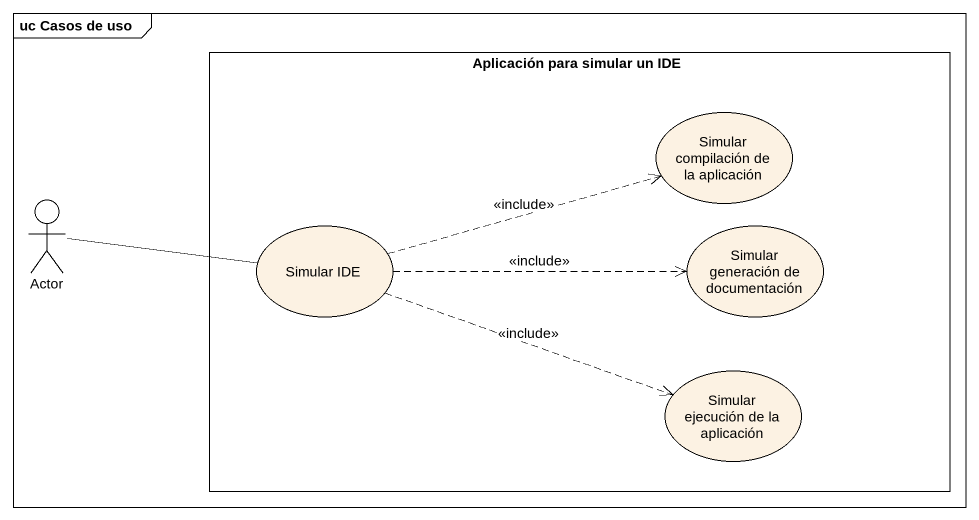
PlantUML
@startuml
mainframe uc Casos de uso
rectangle "Aplicación para simular un IDE" as Aplicación_para_simular_un {
  usecase "Simular compilación de la aplicación" as Simular_compilación_de_la
  usecase "Simular IDE" as Simular_IDE
  usecase "Simular generación de documentación" as Simular_generación_de
  usecase "Simular ejecución de la aplicación" as Simular_ejecución_de_la
}
actor "Actor" as Actor_
Actor_ -right- Simular_IDE
Simular_IDE .right.> Simular_compilación_de_la : <<include>>
Simular_IDE .right.> Simular_generación_de : <<include>>
Simular_IDE .right.> Simular_ejecución_de_la : <<include>>
@enduml
